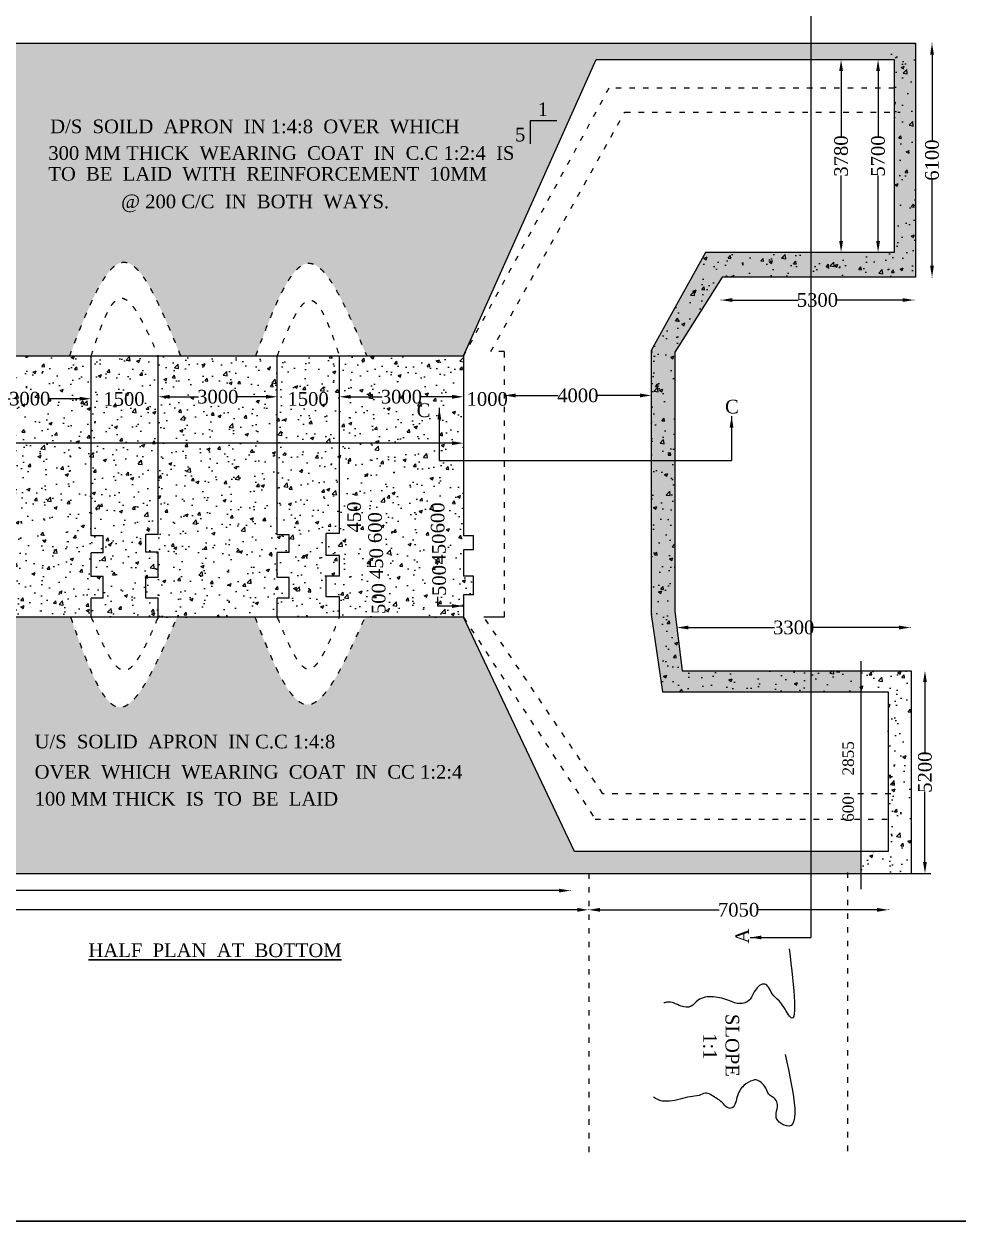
# Model space of a CAD drawing. Header units: millimetres. Extents: x 714 to 94318, y 2537 to 52531.
# Drawn here: x 26724 to 47258, y 2537 to 28834 of the extents above; entities that cross this region are included whole.
import ezdxf

# ---------------------------------------------------------------- set-up
doc = ezdxf.new("R2010")
doc.units = ezdxf.units.MM
doc.header["$MEASUREMENT"] = 0
doc.linetypes.add('ACAD_ISO03W100', pattern=[30, 12, -18])
for name, color, linetype in [('DIM', 5, 'Continuous'), ('DO LINE', 3, 'Continuous'), ('DWG.LINE', 10, 'Continuous'), ('HATCH', 2, 'Continuous'), ('TEXT', 7, 'Continuous')]:
    doc.layers.add(name, color=color, linetype=linetype)
doc.layers.add('TITLE', color=7, linetype='Continuous', lineweight=30)
doc.styles.get("Standard").update_dxf_attribs({"font": 'times.ttf', "height": 300})
doc.dimstyles.get("Standard").update_dxf_attribs({"dimtxt": 300, "dimasz": 250, "dimexe": 0.18, "dimexo": 0.0625, "dimgap": 0.09, "dimtad": 0, "dimtih": 1, "dimtoh": 1, "dimdec": 0, "dimzin": 0, "dimdsep": 46, "dimtxsty": 'Standard', "dimcen": 300, "dimclre": 256, "dimclrt": 4, "dimadec": 0, "dimazin": 0, "dimtfac": 1, "dimtdec": 0, "dimtofl": 0, "dimtmove": 0, "dimatfit": 3, "dimfxl": 0, "dimtolj": 1, "dimtzin": 0, "dimarcsym": 0})
pattern_1 = [(50, (0, 0), (717.26, -62.752), [75, -825]), (355, (0, 0), (-138.751, 752.192), [60, -660]), (100.4514, (59.8, -5.2), (578.509, 689.4395), [63.74, -701.142]), (46.1842, (0, 200), (1067.241, -165.519), [112.5, -1237.5]), (96.6356, (88.9, 186.2), (934.663, 974.118), [95.61, -1051.713]), (351.1842, (0, 200), (934.662, 974.119), [90, -990]), (21, (100, 150), (596.907, -402.619), [75, -825]), (326, (100, 150), (243.315, 725.15), [60, -660]), (71.4514, (149.74, 116.45), (840.223, 322.5305), [63.74, -701.142]), (37.5, (0, 0), (12.1599, 332.8939), [0, -652, 0, -670, 0, -662.5]), (7.5, (0, 0), (263.0695, 394.4117), [0, -382, 0, -637, 0, -252.5]), (327.5, (-223, 0), (533.8224, -22.5549), [0, -250, 0, -780, 0, -1035]), (317.5, (-323, 0), (583.186, 100.105), [0, -325, 0, -518, 0, -735])]

# ---------------------------------------------------------------- blocks, each defined once
blk = doc.blocks.new('*D1')
at = {"layer": 'Defpoints', "color": 0, "ltscale": 0.2}
for p in [(11237, 9373), (39137, 9373), (39137, 9373)]:
    blk.add_point(p, dxfattribs=at)
at = {"layer": 'DIM', "lineweight": -2, "ltscale": 0.2}
for p, q in [((11237, 9373), (11237, 9373)), ((39137, 9373), (39137, 9373))]:
    blk.add_line(p, q, dxfattribs=at)
at = {"layer": 'DIM', "color": 0, "lineweight": -2, "ltscale": 0.2}
for p, q in [((11487, 9373), (24646, 9373)), ((38887, 9373), (25728, 9373))]:
    blk.add_line(p, q, dxfattribs=at)
at = {"layer": 'DIM', "color": 0, "ltscale": 0.2}
for points in [[(11487, 9415), (11487, 9332), (11237, 9373)], [(38887, 9415), (38887, 9332), (39137, 9373)]]:
    blk.add_solid(points, dxfattribs=at)
at = {"layer": 'DIM', "color": 4, "ltscale": 0.2, "insert": (25187, 9373), "char_height": 300, "attachment_point": 5}
blk.add_mtext('\\A1;27900', dxfattribs=at)
blk = doc.blocks.new('*D3')
at = {"layer": 'Defpoints', "color": 0, "ltscale": 0.2}
for p in [(11405, 9750), (38736, 9796), (38736, 9750)]:
    blk.add_point(p, dxfattribs=at)
at = {"layer": 'DIM', "lineweight": -2, "ltscale": 0.2}
for p, q in [((11405, 9791), (11405, 9796)), ((38736, 9791), (38736, 9796))]:
    blk.add_line(p, q, dxfattribs=at)
at = {"layer": 'DIM', "color": 0, "lineweight": -2, "ltscale": 0.2}
for p, q in [((11655, 9796), (24549, 9796)), ((38486, 9796), (25593, 9796))]:
    blk.add_line(p, q, dxfattribs=at)
at = {"layer": 'DIM', "color": 0, "ltscale": 0.2}
for points in [[(11655, 9838), (11655, 9755), (11405, 9796)], [(38486, 9838), (38486, 9755), (38736, 9796)]]:
    blk.add_solid(points, dxfattribs=at)
at = {"layer": 'DIM', "color": 4, "ltscale": 0.2, "insert": (25071, 9796), "char_height": 300, "attachment_point": 5}
blk.add_mtext('\\A1;27331', dxfattribs=at)
blk = doc.blocks.new('*D4')
at = {"layer": 'Defpoints', "color": 0, "ltscale": 0.2}
for p in [(39137, 9386), (45728, 9386), (45728, 9373)]:
    blk.add_point(p, dxfattribs=at)
at = {"layer": 'DIM', "lineweight": -2, "ltscale": 0.2}
for p, q in [((39137, 9378), (39137, 9373)), ((45728, 9378), (45728, 9373))]:
    blk.add_line(p, q, dxfattribs=at)
at = {"layer": 'DIM', "color": 0, "lineweight": -2, "ltscale": 0.2}
for p, q in [((39387, 9373), (42006, 9373)), ((45478, 9373), (42860, 9373))]:
    blk.add_line(p, q, dxfattribs=at)
at = {"layer": 'DIM', "color": 0, "ltscale": 0.2}
for points in [[(39387, 9415), (39387, 9332), (39137, 9373)], [(45478, 9415), (45478, 9332), (45728, 9373)]]:
    blk.add_solid(points, dxfattribs=at)
at = {"layer": 'DIM', "color": 4, "ltscale": 0.2, "insert": (42433, 9373), "char_height": 300, "attachment_point": 5}
blk.add_mtext('\\A1;7050', dxfattribs=at)
blk = doc.blocks.new('*D9')
at = {"layer": 'Defpoints', "color": 0, "ltscale": 0.2}
for p in [(25501, 20601), (28202, 20601), (28202, 20601)]:
    blk.add_point(p, dxfattribs=at)
at = {"layer": 'DIM', "lineweight": -2, "ltscale": 0.2}
for p, q in [((25501, 20601), (25501, 20602)), ((28202, 20601), (28202, 20602))]:
    blk.add_line(p, q, dxfattribs=at)
at = {"layer": 'DIM', "color": 0, "lineweight": -2, "ltscale": 0.2}
for p, q in [((25751, 20601), (26425, 20601)), ((27952, 20601), (27278, 20601))]:
    blk.add_line(p, q, dxfattribs=at)
at = {"layer": 'DIM', "color": 0, "ltscale": 0.2}
for points in [[(25751, 20643), (25751, 20560), (25501, 20601)], [(27952, 20643), (27952, 20560), (28202, 20601)]]:
    blk.add_solid(points, dxfattribs=at)
at = {"layer": 'DIM', "color": 4, "ltscale": 0.2, "insert": (26851, 20601), "char_height": 300, "attachment_point": 5}
blk.add_mtext('\\A1;3000', dxfattribs=at)
blk = doc.blocks.new('*D10')
at = {"layer": 'Defpoints', "color": 0, "ltscale": 0.2}
for p in [(29677, 20644), (32293, 20644), (32293, 20644)]:
    blk.add_point(p, dxfattribs=at)
at = {"layer": 'DIM', "lineweight": -2, "ltscale": 0.2}
for p, q in [((29677, 20644), (29677, 20644)), ((32293, 20644), (32293, 20644))]:
    blk.add_line(p, q, dxfattribs=at)
at = {"layer": 'DIM', "color": 0, "lineweight": -2, "ltscale": 0.2}
for p, q in [((29927, 20644), (30559, 20644)), ((32043, 20644), (31411, 20644))]:
    blk.add_line(p, q, dxfattribs=at)
at = {"layer": 'DIM', "color": 0, "ltscale": 0.2}
for points in [[(29927, 20686), (29927, 20602), (29677, 20644)], [(32043, 20686), (32043, 20602), (32293, 20644)]]:
    blk.add_solid(points, dxfattribs=at)
at = {"layer": 'DIM', "color": 4, "ltscale": 0.2, "insert": (30985, 20644), "char_height": 300, "attachment_point": 5}
blk.add_mtext('\\A1;3000', dxfattribs=at)
blk = doc.blocks.new('*D11')
at = {"layer": 'Defpoints', "color": 0, "ltscale": 0.2}
for p in [(33659, 20644), (36385, 20644), (36385, 20644)]:
    blk.add_point(p, dxfattribs=at)
at = {"layer": 'DIM', "lineweight": -2, "ltscale": 0.2}
for p, q in [((33659, 20644), (33659, 20644)), ((36385, 20644), (36385, 20644))]:
    blk.add_line(p, q, dxfattribs=at)
at = {"layer": 'DIM', "color": 0, "lineweight": -2, "ltscale": 0.2}
for p, q in [((33909, 20644), (34596, 20644)), ((36135, 20644), (35448, 20644))]:
    blk.add_line(p, q, dxfattribs=at)
at = {"layer": 'DIM', "color": 0, "ltscale": 0.2}
for points in [[(33909, 20686), (33909, 20602), (33659, 20644)], [(36135, 20686), (36135, 20602), (36385, 20644)]]:
    blk.add_solid(points, dxfattribs=at)
at = {"layer": 'DIM', "color": 4, "ltscale": 0.2, "insert": (35022, 20644), "char_height": 300, "attachment_point": 5}
blk.add_mtext('\\A1;3000', dxfattribs=at)
blk = doc.blocks.new('*D12')
at = {"layer": 'Defpoints', "color": 0, "ltscale": 0.2}
for p in [(37285, 20644), (40514, 20673), (40514, 20644)]:
    blk.add_point(p, dxfattribs=at)
at = {"layer": 'DIM', "lineweight": -2, "ltscale": 0.2}
for p, q in [((37285, 20668), (37285, 20673)), ((40514, 20668), (40514, 20673))]:
    blk.add_line(p, q, dxfattribs=at)
at = {"layer": 'DIM', "color": 0, "lineweight": -2, "ltscale": 0.2}
for p, q in [((37535, 20673), (38467, 20673)), ((40264, 20673), (39331, 20673))]:
    blk.add_line(p, q, dxfattribs=at)
at = {"layer": 'DIM', "color": 0, "ltscale": 0.2}
for points in [[(37535, 20715), (37535, 20631), (37285, 20673)], [(40264, 20715), (40264, 20631), (40514, 20673)]]:
    blk.add_solid(points, dxfattribs=at)
at = {"layer": 'DIM', "color": 4, "ltscale": 0.2, "insert": (38899, 20673), "char_height": 300, "attachment_point": 5}
blk.add_mtext('\\A1;4000', dxfattribs=at)
blk = doc.blocks.new('*D13')
at = {"layer": 'Defpoints', "color": 0, "ltscale": 0.2}
for p in [(13431, 19626), (36385, 19626), (36385, 19626)]:
    blk.add_point(p, dxfattribs=at)
at = {"layer": 'DIM', "lineweight": -2, "ltscale": 0.2}
for p, q in [((13431, 19626), (13431, 19626)), ((36385, 19626), (36385, 19626))]:
    blk.add_line(p, q, dxfattribs=at)
at = {"layer": 'DIM', "color": 0, "lineweight": -2, "ltscale": 0.2}
for p, q in [((13681, 19626), (24367, 19626)), ((36135, 19626), (25449, 19626))]:
    blk.add_line(p, q, dxfattribs=at)
at = {"layer": 'DIM', "color": 0, "ltscale": 0.2}
for points in [[(13681, 19667), (13681, 19584), (13431, 19626)], [(36135, 19667), (36135, 19584), (36385, 19626)]]:
    blk.add_solid(points, dxfattribs=at)
at = {"layer": 'DIM', "color": 4, "ltscale": 0.2, "insert": (24908, 19626), "char_height": 300, "attachment_point": 5}
blk.add_mtext('\\A1;25500', dxfattribs=at)
blk = doc.blocks.new('*D17')
at = {"layer": 'Defpoints', "color": 0, "ltscale": 0.2}
for p in [(46226, 14625), (46226, 10172), (46530, 10172)]:
    blk.add_point(p, dxfattribs=at)
at = {"layer": 'DIM', "lineweight": -2, "ltscale": 0.2}
for p, q in [((46525, 14625), (46530, 14625)), ((46525, 10172), (46530, 10172))]:
    blk.add_line(p, q, dxfattribs=at)
at = {"layer": 'DIM', "color": 0, "lineweight": -2, "ltscale": 0.2}
for p, q in [((46530, 14375), (46530, 12823)), ((46530, 10422), (46530, 11974))]:
    blk.add_line(p, q, dxfattribs=at)
at = {"layer": 'DIM', "color": 0, "ltscale": 0.2}
for points in [[(46488, 14375), (46571, 14375), (46530, 14625)], [(46488, 10422), (46571, 10422), (46530, 10172)]]:
    blk.add_solid(points, dxfattribs=at)
at = {"layer": 'DIM', "color": 4, "ltscale": 0.2, "insert": (46530, 12398), "char_height": 300, "attachment_point": 5, "rotation": 90}
blk.add_mtext('\\A1;5200', dxfattribs=at)
blk = doc.blocks.new('*D18')
at = {"layer": 'Defpoints', "color": 0, "ltscale": 0.2}
for p in [(41080, 15563), (46210, 15575), (46210, 15563)]:
    blk.add_point(p, dxfattribs=at)
at = {"layer": 'DIM', "lineweight": -2, "ltscale": 0.2}
for p, q in [((41080, 15570), (41080, 15575)), ((46210, 15570), (46210, 15575))]:
    blk.add_line(p, q, dxfattribs=at)
at = {"layer": 'DIM', "color": 0, "lineweight": -2, "ltscale": 0.2}
for p, q in [((41330, 15575), (43219, 15575)), ((45960, 15575), (44071, 15575))]:
    blk.add_line(p, q, dxfattribs=at)
at = {"layer": 'DIM', "color": 0, "ltscale": 0.2}
for points in [[(41330, 15617), (41330, 15533), (41080, 15575)], [(45960, 15617), (45960, 15533), (46210, 15575)]]:
    blk.add_solid(points, dxfattribs=at)
at = {"layer": 'DIM', "color": 4, "ltscale": 0.2, "insert": (43645, 15575), "char_height": 300, "attachment_point": 5}
blk.add_mtext('\\A1;3300', dxfattribs=at)
blk = doc.blocks.new('*D20')
at = {"layer": 'Defpoints', "color": 0, "ltscale": 0.2}
for p in [(44687, 28050), (44687, 23816), (44687, 23816)]:
    blk.add_point(p, dxfattribs=at)
at = {"layer": 'DIM', "lineweight": -2, "ltscale": 0.2}
for p, q in [((44687, 28050), (44686, 28050)), ((44687, 23816), (44686, 23816))]:
    blk.add_line(p, q, dxfattribs=at)
at = {"layer": 'DIM', "color": 0, "lineweight": -2, "ltscale": 0.2}
for p, q in [((44687, 27800), (44687, 26359)), ((44687, 24066), (44687, 25507))]:
    blk.add_line(p, q, dxfattribs=at)
at = {"layer": 'DIM', "color": 0, "ltscale": 0.2}
for points in [[(44645, 27800), (44728, 27800), (44687, 28050)], [(44645, 24066), (44728, 24066), (44687, 23816)]]:
    blk.add_solid(points, dxfattribs=at)
at = {"layer": 'DIM', "color": 4, "ltscale": 0.2, "insert": (44687, 25933), "char_height": 300, "attachment_point": 5, "rotation": 90}
blk.add_mtext('\\A1;3780', dxfattribs=at)
blk = doc.blocks.new('*D21')
at = {"layer": 'Defpoints', "color": 0, "ltscale": 0.2}
for p in [(45499, 28050), (45499, 23816), (45499, 23816)]:
    blk.add_point(p, dxfattribs=at)
at = {"layer": 'DIM', "lineweight": -2, "ltscale": 0.2}
for p, q in [((45499, 28050), (45499, 28050)), ((45499, 23816), (45499, 23816))]:
    blk.add_line(p, q, dxfattribs=at)
at = {"layer": 'DIM', "color": 0, "lineweight": -2, "ltscale": 0.2}
for p, q in [((45499, 27800), (45499, 26358)), ((45499, 24066), (45499, 25508))]:
    blk.add_line(p, q, dxfattribs=at)
at = {"layer": 'DIM', "color": 0, "ltscale": 0.2}
for points in [[(45458, 27800), (45541, 27800), (45499, 28050)], [(45458, 24066), (45541, 24066), (45499, 23816)]]:
    blk.add_solid(points, dxfattribs=at)
at = {"layer": 'DIM', "color": 4, "ltscale": 0.2, "insert": (45499, 25933), "char_height": 300, "attachment_point": 5, "rotation": 90}
blk.add_mtext('\\A1;5700', dxfattribs=at)
blk = doc.blocks.new('*D22')
at = {"layer": 'Defpoints', "color": 0, "ltscale": 0.2}
for p in [(46323, 28413), (46323, 23273), (46685, 23273)]:
    blk.add_point(p, dxfattribs=at)
at = {"layer": 'DIM', "lineweight": -2, "ltscale": 0.2}
for p, q in [((46680, 28413), (46685, 28413)), ((46680, 23273), (46685, 23273))]:
    blk.add_line(p, q, dxfattribs=at)
at = {"layer": 'DIM', "color": 0, "lineweight": -2, "ltscale": 0.2}
for p, q in [((46685, 28163), (46685, 26268)), ((46685, 23523), (46685, 25417))]:
    blk.add_line(p, q, dxfattribs=at)
at = {"layer": 'DIM', "color": 0, "ltscale": 0.2}
for points in [[(46643, 28163), (46727, 28163), (46685, 28413)], [(46643, 23523), (46727, 23523), (46685, 23273)]]:
    blk.add_solid(points, dxfattribs=at)
at = {"layer": 'DIM', "color": 4, "ltscale": 0.2, "insert": (46685, 25843), "char_height": 300, "attachment_point": 5, "rotation": 90}
blk.add_mtext('\\A1;6100', dxfattribs=at)
blk = doc.blocks.new('*D23')
at = {"layer": 'Defpoints', "color": 0, "ltscale": 0.2}
for p in [(42044, 22792), (46288, 22792), (46288, 22769)]:
    blk.add_point(p, dxfattribs=at)
at = {"layer": 'DIM', "lineweight": -2, "ltscale": 0.2}
for p, q in [((42044, 22774), (42044, 22769)), ((46288, 22774), (46288, 22769))]:
    blk.add_line(p, q, dxfattribs=at)
at = {"layer": 'DIM', "color": 0, "lineweight": -2, "ltscale": 0.2}
for p, q in [((42294, 22769), (43741, 22769)), ((46038, 22769), (44591, 22769))]:
    blk.add_line(p, q, dxfattribs=at)
at = {"layer": 'DIM', "color": 0, "ltscale": 0.2}
for points in [[(42294, 22811), (42294, 22728), (42044, 22769)], [(46038, 22811), (46038, 22728), (46288, 22769)]]:
    blk.add_solid(points, dxfattribs=at)
at = {"layer": 'DIM', "color": 4, "ltscale": 0.2, "insert": (44166, 22769), "char_height": 300, "attachment_point": 5}
blk.add_mtext('\\A1;5300', dxfattribs=at)

msp = doc.modelspace()

# ---------------------------------------------------------------- hatches: boundary and pattern name
at = {"layer": 'HATCH', "linetype": 'ByBlock', "ltscale": 0.2}
h = msp.add_hatch(dxfattribs=at)
h.set_pattern_fill('AR-CONC', color=256, scale=100, style=0)
h.set_pattern_definition(pattern_1)
edge = h.paths.add_edge_path()
edge.add_line((39300.1, 28050), (45854.5, 28050))
edge.add_line((45854.5, 28050), (45854.5, 23816))
edge.add_line((45854.5, 23816), (41706.7, 23816))
edge.add_line((41706.7, 23816), (40513.7, 21657.3))
edge.add_line((40513.7, 21657.3), (40513.7, 15858.6))
edge.add_line((40513.7, 15858.6), (40758.4, 14159.4))
edge.add_line((40758.4, 14159.4), (45118.8, 14159.4))
edge.add_line((45118.8, 14159.4), (45118.8, 14624.6))
edge.add_line((45118.8, 14624.6), (41194, 14624.6))
edge.add_line((41194, 14624.6), (41035.2, 15933.5))
edge.add_line((41035.2, 15933.5), (41035.2, 21625.2))
edge.add_line((41035.2, 21625.2), (42068.8, 23272.7))
edge.add_line((42068.8, 23272.7), (46323.3, 23272.7))
edge.add_line((46323.3, 23272.7), (46323.3, 28412.6))
edge.add_line((46323.3, 28412.6), (24862, 28412.6))
edge.add_line((24862, 28412.6), (24862, 23522.6))
edge.add_spline(control_points=[(24862, 23522.6), (25259.2, 23545.6), (25686, 22543.7), (26112.9, 21541.8)], knot_values=[2263.9152026, 2263.9152026, 2263.9152026, 2263.9152026, 4606.6697359, 4606.6697359, 4606.6697359, 4606.6697359], degree=3, periodic=0)
edge.add_line((26112.9, 21541.8), (27727.4, 21541.8))
edge.add_spline(control_points=[(27727.4, 21541.8), (28120.8, 22567.1), (28912.5, 24630.5), (29746.5, 22575.5), (30166, 21541.8)], knot_values=[0, 0, 0, 0, 2378.5456296, 4786.2581352, 4786.2581352, 4786.2581352, 4786.2581352], degree=3, periodic=0)
edge.add_line((30166, 21541.8), (31819.4, 21541.8))
edge.add_spline(control_points=[(31819.4, 21541.8), (32197.3, 22550.9), (32963.6, 24597.1), (33822.7, 22569.4), (34258, 21541.8)], knot_values=[0, 0, 0, 0, 2341.9427264, 4748.5621851, 4748.5621851, 4748.5621851, 4748.5621851], degree=3, periodic=0)
edge.add_line((34258, 21541.8), (36385, 21541.8))
edge.add_line((36385, 21541.8), (39300.1, 28050))
h.paths.add_polyline_path([(25761.6, 24247.2), (26765.3, 24247.2), (26765.3, 23791.1), (25761.6, 23791.1)], flags=24)
h.paths.add_polyline_path([(44999.9, 26161), (45998.8, 26161), (45998.8, 25705), (44999.9, 25705)], flags=25)
h.paths.add_polyline_path([(46184.3, 26070.2), (47185.4, 26070.2), (47185.4, 25615.1), (46184.3, 25615.1)], flags=9)
h.paths.add_polyline_path([(37943.1, 26734.8), (38314.2, 26734.8), (38314.2, 27183.8), (37943.1, 27183.8)], flags=24)
h.paths.add_polyline_path([(37444.3, 26173.8), (37815.1, 26173.8), (37815.1, 26621.5), (37444.3, 26621.5)], flags=24)
h.paths.add_polyline_path([(28758.3, 24588.4), (34720.5, 24588.4), (34720.5, 25193.2), (28758.3, 25193.2)], flags=24)
h.paths.add_polyline_path([(27183.3, 25308.5), (36761.5, 25308.5), (36761.5, 25768.6), (27183.3, 25768.6)], flags=24)
h.paths.add_polyline_path([(27183.3, 25714.5), (37463.4, 25714.5), (37463.4, 26174.5), (27183.3, 26174.5)], flags=24)
h.paths.add_polyline_path([(27222.4, 26182.5), (36423.9, 26182.5), (36423.9, 26653.9), (27222.4, 26653.9)], flags=24)
h = msp.add_hatch(dxfattribs=at)
h.set_pattern_fill('AR-CONC', color=256, scale=100, style=0)
h.set_pattern_definition(pattern_1)
h.paths.add_polyline_path([(46323.3, 28412.6), (46011.4, 28412.6), (45508.4, 28050), (45854.5, 28050), (45854.5, 23816), (41706.7, 23816), (40513.7, 21657.3), (40513.7, 17195.7), (41035.2, 17296.2), (41035.2, 21625.2), (42068.8, 23272.7), (46323.3, 23272.7)])
h = msp.add_hatch(dxfattribs=at)
h.set_pattern_fill('AR-CONC', color=256, scale=100, style=0)
h.paths.add_polyline_path([(28201.7, 21541.8), (25501.1, 21541.8), (25501.1, 15800.7), (28201.7, 15800.7), (28201.7, 16219.3), (28469.2, 16219.3), (28469.2, 16697.1), (28201.7, 16697.1), (28201.7, 17213.8), (28469.2, 17213.8), (28469.2, 17586.6), (28201.7, 17586.6)])
h.paths.add_polyline_path([(26350.3, 20829), (27352.5, 20829), (27352.5, 20373.8), (26350.3, 20373.8)], flags=24)
h.paths.add_polyline_path([(25782.1, 17940.8), (26783.2, 17940.8), (26783.2, 17485.6), (25782.1, 17485.6)], flags=24)
h.paths.add_polyline_path([(24777.8, 20364.3), (25594.9, 20364.3), (25594.9, 20822.4), (24777.8, 20822.4)], flags=9)
h = msp.add_hatch(dxfattribs=at)
h.set_pattern_fill('AR-CONC', color=256, scale=100, style=0)
h.paths.add_polyline_path([(29676.7, 21541.8), (28201.7, 21541.8), (28201.7, 17586.6), (28469.2, 17586.6), (28469.2, 17213.8), (28201.7, 17213.8), (28201.7, 16697.1), (28469.2, 16697.1), (28469.2, 16219.3), (28201.7, 16219.3), (28201.7, 15800.7), (29676.7, 15800.7), (29676.7, 16222.3), (29403.8, 16222.3), (29403.8, 16674.3), (29676.7, 16674.3), (29676.7, 17227.4), (29403.8, 17227.4), (29403.8, 17620.5), (29676.7, 17620.5)])
h.paths.add_polyline_path([(28394.3, 20365.4), (29432.5, 20365.4), (29432.5, 20822.2), (28394.3, 20822.2)], flags=24)
h = msp.add_hatch(dxfattribs=at)
h.set_pattern_fill('AR-CONC', color=256, scale=100, style=0)
h.paths.add_polyline_path([(32293.2, 21541.8), (29676.7, 21541.8), (29676.7, 17620.5), (29403.8, 17620.5), (29403.8, 17227.4), (29676.7, 17227.4), (29676.7, 16674.3), (29403.8, 16674.3), (29403.8, 16222.3), (29676.7, 16222.3), (29676.7, 15800.7), (32293.2, 15800.7), (32293.2, 16222.5), (32550.8, 16222.5), (32550.8, 16676), (32293.2, 16676), (32293.2, 17222.4), (32550.8, 17222.4), (32550.8, 17613.8), (32293.2, 17613.8)])
h.paths.add_polyline_path([(30483.9, 20871.7), (31486.1, 20871.7), (31486.1, 20416.5), (30483.9, 20416.5)], flags=24)
h = msp.add_hatch(dxfattribs=at)
h.set_pattern_fill('AR-CONC', color=256, scale=100, style=0)
h.paths.add_polyline_path([(33659.1, 21541.8), (32293.2, 21541.8), (32293.2, 17613.8), (32550.8, 17613.8), (32550.8, 17222.4), (32293.2, 17222.4), (32293.2, 16676), (32550.8, 16676), (32550.8, 16222.5), (32293.2, 16222.5), (32293.2, 15800.7), (33659.1, 15800.7), (33659.1, 16246.8), (33368.6, 16246.8), (33368.6, 16702.2), (33659.1, 16702.2), (33659.1, 17160.4), (33368.6, 17160.4), (33368.6, 17637.7), (33659.1, 17637.7)])
h.paths.add_polyline_path([(32440.3, 20365.4), (33478.5, 20365.4), (33478.5, 20822.2), (32440.3, 20822.2)], flags=24)
h = msp.add_hatch(dxfattribs=at)
h.set_pattern_fill('AR-CONC', color=256, scale=100, style=0)
h.paths.add_polyline_path([(36385, 21541.8), (33659.1, 21541.8), (33659.1, 17637.7), (33368.6, 17637.7), (33368.6, 17160.4), (33659.1, 17160.4), (33659.1, 16702.2), (33368.6, 16702.2), (33368.6, 16246.8), (33659.1, 16246.8), (33659.1, 15800.7), (36385, 15800.7), (36385, 16294.1), (36603.5, 16294.1), (36603.5, 16703.8), (36385, 16703.8), (36385, 17283.1), (36603.5, 17283.1), (36603.5, 17588.8), (36385, 17588.8)])
h.paths.add_polyline_path([(34521, 20871.7), (35523.2, 20871.7), (35523.2, 20416.5), (34521, 20416.5)], flags=24)
h.paths.add_polyline_path([(35279.3, 20114.8), (35728.1, 20114.8), (35728.1, 20574.8), (35279.3, 20574.8)], flags=24)
h.paths.add_polyline_path([(36048.2, 17568), (36048.2, 18384.7), (35591.4, 18384.7), (35591.4, 17568)], flags=24)
h.paths.add_polyline_path([(36075.3, 16882.8), (36075.3, 17699.5), (35618.5, 17699.5), (35618.5, 16882.8)], flags=24)
h.paths.add_polyline_path([(36081.9, 16192.2), (36081.9, 17008.9), (35625.1, 17008.9), (35625.1, 16192.2)], flags=24)
h.paths.add_polyline_path([(34752, 15794.9), (34752, 16611.6), (34295.2, 16611.6), (34295.2, 15794.9)], flags=9)
h.paths.add_polyline_path([(34699.3, 16564.5), (34699.3, 17381.2), (34242.5, 17381.2), (34242.5, 16564.5)], flags=24)
h.paths.add_polyline_path([(34673, 17353.8), (34673, 18170.5), (34216.2, 18170.5), (34216.2, 17353.8)], flags=24)
h.paths.add_polyline_path([(34211.9, 17586.1), (34211.9, 18402.8), (33755.1, 18402.8), (33755.1, 17586.1)], flags=24)
h = msp.add_hatch(dxfattribs=at)
h.set_pattern_fill('AR-CONC', color=256, scale=100, style=0)
h.paths.add_polyline_path([(41035.2, 15933.5), (41035.2, 17296.2), (40513.7, 17195.7), (40513.7, 15858.6), (40758.4, 14159.4), (45118.8, 14159.4), (45118.8, 14624.6), (41194, 14624.6)])
h = msp.add_hatch(dxfattribs=at)
h.set_pattern_fill('AR-CONC', color=256, scale=100, style=0)
edge = h.paths.add_edge_path()
edge.add_line((36385, 15800.7), (34223.1, 15800.7))
edge.add_spline(control_points=[(34223.1, 15800.7), (33789, 14832), (32934.2, 12924.6), (32174.9, 14852.1), (31801.2, 15800.7)], knot_values=[0, 0, 0, 0, 2303.7569938, 4536.2451629, 4536.2451629, 4536.2451629, 4536.2451629], degree=3, periodic=0)
edge.add_line((31801.2, 15800.7), (30090.3, 15800.7))
edge.add_spline(control_points=[(30090.3, 15800.7), (29652.2, 14797.7), (28795.8, 12837), (28094.1, 14828.1), (27751.3, 15800.7)], knot_values=[0, 0, 0, 0, 2350.0013767, 4593.8014108, 4593.8014108, 4593.8014108, 4593.8014108], degree=3, periodic=0)
edge.add_line((27751.3, 15800.7), (26086, 15800.7))
edge.add_spline(control_points=[(26086, 15800.7), (25676.1, 14754), (25266.3, 13707.3), (24862, 13711.6)], knot_values=[2406.5342226, 2406.5342226, 2406.5342226, 2406.5342226, 4827.8069746, 4827.8069746, 4827.8069746, 4827.8069746], degree=3, periodic=0)
edge.add_line((24862, 13711.6), (24862, 10172.2))
edge.add_line((24862, 10172.2), (45118.8, 10172.2))
edge.add_line((45118.8, 10172.2), (45118.8, 10656.4))
edge.add_line((45118.8, 10656.4), (38824, 10656.4))
edge.add_line((38824, 10656.4), (36385, 15800.7))
h.paths.add_polyline_path([(25733.6, 10864.1), (25439.1, 10864.1), (25439.1, 12923), (25329, 12923), (25595, 13667.3), (25842.4, 12923), (25733.6, 12923)], flags=16)
h.paths.add_polyline_path([(25782.1, 13214), (26783.2, 13214), (26783.2, 12758.8), (25782.1, 12758.8)], flags=24)
h.paths.add_polyline_path([(25407, 11076.3), (25407, 12484.6), (24946.9, 12484.6), (24946.9, 11076.3)], flags=24)
h.paths.add_polyline_path([(26882.1, 11580.6), (33335.3, 11580.6), (33335.3, 12040.7), (26882.1, 12040.7)], flags=24)
h.paths.add_polyline_path([(26882.1, 12172.2), (36226.5, 12172.2), (36226.5, 12632.3), (26882.1, 12632.3)], flags=24)
h.paths.add_polyline_path([(26880.2, 12835.6), (33645.6, 12835.6), (33645.6, 13307.4), (26880.2, 13307.4)], flags=24)
h = msp.add_hatch(dxfattribs=at)
h.set_pattern_fill('AR-CONC', color=256, scale=100, style=0)
h.paths.add_polyline_path([(46226.4, 14624.6), (45118.8, 14624.6), (45118.8, 14159.4), (45722.3, 14159.4), (45722.3, 10656.4), (45118.8, 10656.4), (45118.8, 10172.2), (46226.4, 10172.2)])
h.paths.add_polyline_path([(46030.3, 12626), (47029.2, 12626), (47029.2, 12170.8), (46030.3, 12170.8)], flags=9)

# ---------------------------------------------------------------- linework, layer by layer
at = {"layer": 'DO LINE', "linetype": 'ACAD_ISO03W100', "ltscale": 10}
for p, q in [((39581.6, 27427.1), (36385, 21541.8)), ((45854.5, 27427.1), (39581.6, 27427.1)), ((36984.9, 21639.5), (39934.3, 26895.8)), ((39934.3, 26895.8), (45984.7, 26895.8)), ((37284.6, 21639.5), (36984.9, 21639.5)), ((37284.6, 15806.7), (37284.6, 21639.5)), ((36385, 15800.7), (39281.2, 11364.8)), ((39452.2, 11923.7), (36833.9, 15806.7)), ((45777.5, 11923.7), (39452.2, 11923.7)), ((39281.2, 11364.8), (45789.1, 11364.8)), ((39144.7, 10172.2), (39144.7, 3975.2)), ((44826.6, 10194.4), (44826.6, 3947.9))]:
    msp.add_line(p, q, dxfattribs=at)
for points in [[(27727.4, 21541.8), (28918.1, 23600.8), (30166, 21541.8)], [(31819.4, 21541.8), (32975.7, 23578.3), (34258, 21541.8)], [(28201.7, 21541.8), (28849.4, 22811.5), (29676.7, 21541.8)], [(32293.2, 21541.8), (33021.5, 22766.2), (33659.1, 21541.8)], [(27751.3, 15800.7), (28816.5, 13825.8), (30090.3, 15800.7)], [(28201.7, 15800.7), (28928.2, 14637.1), (29676.7, 15800.7)], [(31801.2, 15800.7), (32945.4, 13883.7), (34223.1, 15800.7)], [(32293.2, 15800.7), (32983.5, 14664.8), (33659.1, 15800.7)]]:
    msp.add_spline(points, degree=3, dxfattribs=at)
at = {"layer": 'DWG.LINE', "ltscale": 0.2}
for p, q in [((10333.5, 28412.6), (46323.3, 28412.6)), ((46323.3, 28412.6), (46323.3, 23272.7)), ((36385, 21541.8), (39300.1, 28050)), ((39300.1, 28050), (45854.5, 28050)), ((45854.5, 28050), (45854.5, 23816)), ((38439.9, 26707.9), (37849.2, 26707.9)), ((37849.2, 26707.9), (37849.2, 26199)), ((41706.7, 23816), (40513.7, 21657.3)), ((45854.5, 23816), (41706.7, 23816)), ((42068.8, 23272.7), (41035.2, 21625.2)), ((46323.3, 23272.7), (42068.8, 23272.7)), ((40513.7, 21657.3), (40513.7, 15858.6)), ((41035.2, 21625.2), (41035.2, 15933.5)), ((13431.2, 21541.8), (36385, 21541.8)), ((28201.7, 17586.6), (28201.7, 21541.8)), ((29676.7, 17620.5), (29676.7, 21541.8)), ((32293.2, 17613.8), (32293.2, 21541.8)), ((33659.1, 17637.7), (33659.1, 21541.8)), ((36385, 21541.8), (36385, 17588.8)), ((29676.7, 17620.5), (29403.8, 17620.5)), ((29403.8, 17227.4), (29403.8, 17620.5)), ((33659.1, 17637.7), (33368.6, 17637.7)), ((33368.6, 17160.4), (33368.6, 17637.7)), ((28469.2, 17586.6), (28201.7, 17586.6)), ((28469.2, 17213.8), (28469.2, 17586.6)), ((32550.8, 17613.8), (32293.2, 17613.8)), ((32550.8, 17222.4), (32550.8, 17613.8)), ((36603.5, 17588.8), (36385, 17588.8)), ((36603.5, 17283.1), (36603.5, 17588.8)), ((28469.2, 17213.8), (28201.7, 17213.8)), ((28201.7, 16697.1), (28201.7, 17213.8)), ((29676.7, 17227.4), (29403.8, 17227.4)), ((29676.7, 16674.3), (29676.7, 17227.4)), ((32550.8, 17222.4), (32293.2, 17222.4)), ((32293.2, 16676), (32293.2, 17222.4)), ((33659.1, 17160.4), (33368.6, 17160.4)), ((33659.1, 16702.2), (33659.1, 17160.4)), ((36603.5, 17283.1), (36385, 17283.1)), ((36385, 17283.1), (36385, 16703.8)), ((28469.2, 16697.1), (28201.7, 16697.1)), ((28469.2, 16219.3), (28469.2, 16697.1)), ((29403.8, 16222.3), (29403.8, 16674.3)), ((29676.7, 16674.3), (29403.8, 16674.3)), ((32550.8, 16676), (32293.2, 16676)), ((32550.8, 16222.5), (32550.8, 16676)), ((33368.6, 16246.8), (33368.6, 16702.2)), ((33659.1, 16702.2), (33368.6, 16702.2)), ((36603.5, 16703.8), (36385, 16703.8)), ((36603.5, 16294.1), (36603.5, 16703.8)), ((28201.7, 15800.7), (28201.7, 16219.3)), ((28469.2, 16219.3), (28201.7, 16219.3)), ((29676.7, 16222.3), (29403.8, 16222.3)), ((29676.7, 15769.2), (29676.7, 16222.3)), ((32293.2, 15800.7), (32293.2, 16222.5)), ((32550.8, 16222.5), (32293.2, 16222.5)), ((33659.1, 16246.8), (33368.6, 16246.8)), ((33659.1, 15800.7), (33659.1, 16246.8)), ((36603.5, 16294.1), (36385, 16294.1)), ((36385, 16294.1), (36385, 15800.7)), ((36385, 15800.7), (25501.1, 15800.7)), ((38824, 10656.4), (36385, 15800.7)), ((36833.9, 15806.7), (37284.6, 15806.7)), ((40513.7, 15858.6), (40758.4, 14159.4)), ((41035.2, 15933.5), (41194, 14624.6)), ((45118.8, 14834), (45118.8, 9830.5)), ((41194, 14624.6), (46226.4, 14624.6)), ((46226.4, 14624.6), (46226.4, 10172.2)), ((40758.4, 14159.4), (45722.3, 14159.4)), ((45722.3, 14159.4), (45722.3, 10656.4)), ((45722.3, 10656.4), (38824, 10656.4)), ((9861.7, 10172.2), (46659.4, 10172.2))]:
    msp.add_line(p, q, dxfattribs=at)
at = {"layer": 'HATCH', "ltscale": 0.2}
for points in [[(43546.6, 8520.3), (43551.9, 7039.1), (43325.1, 7371.2), (43172.1, 7529.3), (43087.6, 7676.9), (43008.5, 7740.2), (42797.5, 7603.1), (42665.6, 7387), (42454.5, 7313.2), (42243.5, 7371.2), (41874.2, 7460.8), (41541.8, 7387), (41388.8, 7255.2), (41172.5, 7255.2), (41003.7, 7329), (40866.5, 7344.8), (40792.7, 7329)], [(43457.9, 6195.2), (43410.6, 4654.3), (43268.6, 4786.7), (43259.2, 4900.1), (43287.6, 5098.6), (43240.2, 5212.1), (43098.3, 5325.5), (43032.1, 5457.9), (42928, 5580.8), (42814.5, 5637.5), (42748.2, 5628), (42549.5, 5514.6), (42398.1, 5249.9), (42265.7, 5013.5), (42180.5, 5032.5), (42076.4, 5136.4), (41934.5, 5240.4), (41697.9, 5344.4), (41565.5, 5297.2), (41366.8, 5268.8), (41149.1, 5212.1), (40912.6, 5174.3), (40751.7, 5174.3), (40562.5, 5259.3)]]:
    msp.add_spline(points, degree=3, dxfattribs=at)
at = {"layer": 'TITLE', "linetype": 'ByBlock', "ltscale": 0.2}
msp.add_line((94304, 2537), (713.8, 2537), dxfattribs=at)

# ---------------------------------------------------------------- texts
at = {"layer": 'TEXT', "ltscale": 0.2}
for s, p in [('1', (38017.9, 26809.6)), ('D/S  SOILD  APRON  IN 1:4:8  OVER  WHICH', (27301, 26434)), ('5', (37519, 26253.6)), ('300 MM THICK  WEARING  COAT  IN  C.C 1:2:4  IS ', (27260, 25849)), ('TO  BE  LAID  WITH  REINFORCEMENT  10MM', (27260, 25391.9)), ('@ 200 C/C  IN  BOTH  WAYS.', (28859.1, 24784.8)), ('1500', (28470.4, 20446.7)), ('1500', (32516.5, 20446.7)), ('1000', (36454.9, 20446.7)), ('C', (42135.9, 20278)), ('C', (35356, 20198.1)), ('U/S  SOLID  APRON  IN C.C 1:4:8', (26958.8, 12921.2)), ('OVER  WHICH  WEARING  COAT  IN  CC 1:2:4', (26958.8, 12255.6)), ('100 MM THICK  IS  TO  BE  LAID', (26958.8, 11664))]:
    msp.add_text(s, height=300, dxfattribs=at).set_placement(p)
for s, height, rotation, p in [('450', 300, 90, (34130.6, 17662.3)), ('600', 300, 90, (35966.9, 17644.1)), ('600', 300, 90, (34591.7, 17429.9)), ('450', 300, 90, (35994, 16958.9)), ('450', 300, 90, (34618, 16640.6)), ('500', 300, 90, (36000.6, 16268.3)), ('500', 300, 90, (34670.7, 15871)), ('2855', 250, 90, (44966.7, 12323.9)), ('600', 250, 90, (44966.7, 11305.8)), ('A', 300, 90, (42660.4, 8634.2)), ('SLOPE', 300, 270, (42146.2, 7087.6)), ('1:1', 300, 270, (41655.9, 6664.2))]:
    msp.add_text(s, height=height, rotation=rotation, dxfattribs=at).set_placement(p)
at = {"layer": 'TITLE', "ltscale": 0.2}
msp.add_text('%%UHALF  PLAN  AT  BOTTOM', height=300, dxfattribs=at).set_placement((28143.1, 8336.1))

# ---------------------------------------------------------------- dimensions: what is measured, and where the dimension line sits
at = {"layer": 'DIM', "ltscale": 0.2}
for p1, p2, distance, text, picture, middle in [((46323.3, 28412.6), (46323.3, 23272.7), 361.6, '6100', '*D22', (46684.9, 25842.7)), ((44686.6, 28050), (44686.6, 23816), 0, '3780', '*D20', (44686.6, 25933)), ((45499.3, 28050), (45499.3, 23816), 0, '5700', '*D21', (45499.3, 25933)), ((46226.4, 14624.6), (46226.4, 10172.2), 303.4, '5200', '*D17', (46529.8, 12398.4))]:
    dim = msp.add_aligned_dim(p1=p1, p2=p2, distance=distance, text=text, dimstyle='Standard', dxfattribs=at)
    dim.commit()
    dim.dimension.update_dxf_attribs({"geometry": picture, "text_midpoint": middle, "text_rotation": 90})
for p1, p2, distance, text, picture, middle in [((42043.8, 22791.9), (46288.3, 22791.9), -22.5, '5300', '*D23', (44166, 22769.4)), ((25501.1, 20601.4), (28201.7, 20601.4), 0, '3000', '*D9', (26851.4, 20601.4)), ((29676.7, 20644.1), (32293.2, 20644.1), 0, '3000', '*D10', (30985, 20644.1)), ((33659.1, 20644.1), (36385, 20644.1), 0, '3000', '*D11', (35022.1, 20644.1)), ((37284.6, 20644.1), (40513.7, 20644.1), 28.8, '4000', '*D12', (38899.2, 20672.9)), ((13431.2, 19625.7), (36385, 19625.7), 0, '25500', '*D13', (24908.1, 19625.7)), ((41080.1, 15562.8), (46210.3, 15562.8), 12.3, '3300', '*D18', (43645.2, 15575.1)), ((39137, 9385.8), (45728.2, 9385.8), -12.7, '7050', '*D4', (42432.6, 9373.2))]:
    dim = msp.add_aligned_dim(p1=p1, p2=p2, distance=distance, text=text, dimstyle='Standard', dxfattribs=at)
    dim.commit()
    dim.dimension.update_dxf_attribs({"geometry": picture, "text_midpoint": middle})
dim = msp.add_linear_dim(base=(38736.3, 9796.2), p1=(11404.9, 9749.5), p2=(38736.3, 9749.5), dimstyle='Standard', dxfattribs=at)
dim.commit()
dim.dimension.update_dxf_attribs({"geometry": '*D3', "text_midpoint": (25070.6, 9796.2)})
dim = msp.add_aligned_dim(p1=(11237, 9373.2), p2=(39137, 9373.2), distance=0, dimstyle='Standard', dxfattribs=at)
dim.commit()
dim.dimension.update_dxf_attribs({"geometry": '*D1', "text_midpoint": (25187, 9373.2)})

# ---------------------------------------------------------------- leaders
for points in [[(42684.1, 8766.4), (44026.2, 8766.4), (44026.2, 29066)], [(35854.9, 20398.9), (35854.9, 19247.3), (42278.9, 19247.3)], [(42278.9, 20218.8), (42278.9, 19247.3)], [(36385, 16047.4), (35824, 16047.4), (35824, 16250.2)]]:
    msp.add_leader(points, dimstyle='Standard', override={"dimgap": 0.09, "dimtad": 0}, dxfattribs=at)

doc.saveas('drawing.dxf')
